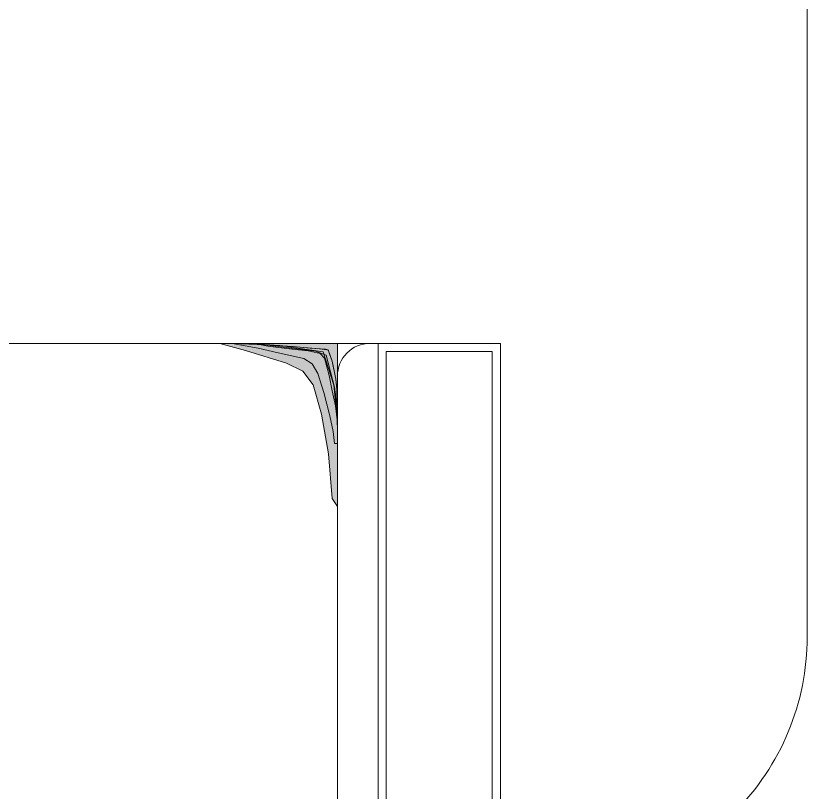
# Model space of a CAD drawing. Header units: feet. Extents: x 109753 to 150441, y 47761 to 75080.
# Drawn here: x 126372.31 to 126410.53, y 49745.34 to 49782.87 of the extents above; entities that cross this region are included whole.
import ezdxf

# ---------------------------------------------------------------- set-up
doc = ezdxf.new("R2010")
doc.units = ezdxf.units.FT
doc.header["$LTSCALE"] = 50
doc.header["$MEASUREMENT"] = 0
doc.layers.add('A-Furniture', color=175, linetype='Continuous', lineweight=0)

# ---------------------------------------------------------------- blocks, each defined once
blk = doc.blocks.new('Gruppo-136-1')
at = {"linetype": 'Continuous', "lineweight": 0, "transparency": 33554483}
for color, points in [(254, [(4352.967, 155.121), (4349.809, 155.977), (4344.785, 157.54), (4342.776, 158.517), (4341.484, 160.177), (4340.479, 163.791), (4339.618, 168.675), (4339.187, 174.144), (4338.529, 175.121), (4338.529, 155.121)]), (9, [(4351.46, 155.121), (4348.23, 155.684), (4345.79, 156.27), (4342.632, 156.954), (4341.628, 157.638), (4340.91, 158.81), (4340.192, 161.154), (4339.474, 163.986), (4339.044, 165.94), (4338.9, 167.405), (4338.529, 167.405), (4338.553, 162.888), (4338.9, 160.47), (4339.905, 156.563), (4341.197, 156.075), (4345.79, 155.489), (4348.087, 155.196)]), (251, [(4338.529, 155.121), (4351.46, 155.121), (4348.368, 155.225), (4345.575, 155.387), (4340.264, 156.135), (4338.972, 160.226), (4338.529, 164.67)]), (252, [(4347.471, 155.249), (4346.825, 155.298), (4343.58, 155.537), (4340.721, 155.781), (4339.829, 155.89), (4339.659, 155.898), (4339.167, 157.289), (4338.715, 159.498), (4338.595, 160.763), (4338.558, 162.277), (4338.548, 163.498), (4338.541, 164.475), (4338.779, 162.769), (4339.167, 160.939), (4339.546, 159.054), (4340.12, 156.905), (4340.623, 156.34), (4342.13, 156.026), (4344.075, 155.799), (4347.083, 155.45), (4348.087, 155.232)])]:
    blk.add_hatch(color=color, dxfattribs=at).paths.add_polyline_path(points)
at = {"color": 254, "linetype": 'Continuous', "lineweight": 15, "true_color": 0xdddddd, "flags": 128}
blk.add_lwpolyline([(4352.967, 155.121), (4349.809, 155.977), (4344.785, 157.54), (4342.776, 158.517), (4341.484, 160.177), (4340.479, 163.791), (4339.618, 168.675), (4339.187, 174.144), (4338.529, 175.121), (4338.529, 155.121)], close=True, dxfattribs=at)
at = {"color": 9, "linetype": 'Continuous', "lineweight": 15, "true_color": 0xbbbbbb, "flags": 128}
blk.add_lwpolyline([(4351.46, 155.121), (4348.23, 155.684), (4345.79, 156.27), (4342.632, 156.954), (4341.628, 157.638), (4340.91, 158.81), (4340.192, 161.154), (4339.474, 163.986), (4339.044, 165.94), (4338.9, 167.405), (4338.529, 167.405), (4338.553, 162.888), (4338.9, 160.47), (4339.905, 156.563), (4341.197, 156.075), (4345.79, 155.489), (4348.087, 155.196)], close=True, dxfattribs=at)
at = {"color": 7, "linetype": 'Continuous', "lineweight": 15, "flags": 128}
blk.add_lwpolyline([(4353.529, 155.121), (4351.132, 155.121), (4349.266, 155.2), (4347.471, 155.249), (4346.179, 155.347), (4343.955, 155.493), (4341.873, 155.689), (4340.007, 155.835), (4339.659, 155.898), (4339.505, 156.372), (4339.167, 157.289), (4339.002, 158.082), (4338.715, 159.498), (4338.572, 161.012), (4338.562, 161.744), (4338.547, 163.649), (4338.529, 166.059)], dxfattribs=at)
at = {"color": 251, "linetype": 'Continuous', "lineweight": 15, "true_color": 0x555555, "flags": 128}
blk.add_lwpolyline([(4338.529, 155.121), (4351.46, 155.121), (4348.368, 155.225), (4345.575, 155.387), (4340.264, 156.135), (4338.972, 160.226), (4338.529, 164.67)], close=True, dxfattribs=at)
at = {"color": 252, "linetype": 'Continuous', "lineweight": 15, "true_color": 0x888888, "flags": 128}
blk.add_lwpolyline([(4347.471, 155.249), (4346.825, 155.298), (4343.58, 155.537), (4340.721, 155.781), (4339.829, 155.89), (4339.659, 155.898), (4339.167, 157.289), (4338.715, 159.498), (4338.595, 160.763), (4338.558, 162.277), (4338.548, 163.498), (4338.541, 164.475), (4338.779, 162.769), (4339.167, 160.939), (4339.546, 159.054), (4340.12, 156.905), (4340.623, 156.34), (4342.13, 156.026), (4344.075, 155.799), (4347.083, 155.45), (4348.087, 155.232)], dxfattribs=at)
blk = doc.blocks.new('Gruppo-143-1')
for p, q in [((4333.529, 155.121), (4333.529, 258.121)), ((4338.529, 228.121), (4338.529, 155.121)), ((4334.529, 155.121), (4334.529, 155.121))]:
    blk.add_line(p, q)
at = {"flags": 128}
for points in [[(4586.529, 258.121), (4586.529, 155.121), (4318.529, 155.121), (4318.529, 258.121)], [(4332.529, 257.121), (4332.529, 156.121), (4319.529, 156.121), (4319.529, 257.121)]]:
    blk.add_lwpolyline(points, close=True, dxfattribs=at)
blk.add_arc((4334.529, 159.121), 4, 270, 0)
blk.add_blockref('Gruppo-136-1', (0, 0))

msp = doc.modelspace()

# ---------------------------------------------------------------- linework, layer by layer
at = {"layer": 'A-Furniture'}
msp.add_lwpolyline([(126410.532, 49752.847), (126410.532, 49839.97, 0.414214), (126398.532, 49851.97), (126281.931, 49851.97), (126281.931, 49740.847), (126398.532, 49740.847, 0.414214)], format="xyb", close=True, dxfattribs=at)

# ---------------------------------------------------------------- block references
at = {"layer": 'A-Furniture', "xscale": 0.3936893203883457, "yscale": 0.3936893203883457, "zscale": 0.3936893203883457, "rotation": 180}
msp.add_blockref('Gruppo-143-1', (128095.873, 49828.097), dxfattribs=at)

doc.saveas('drawing.dxf')
